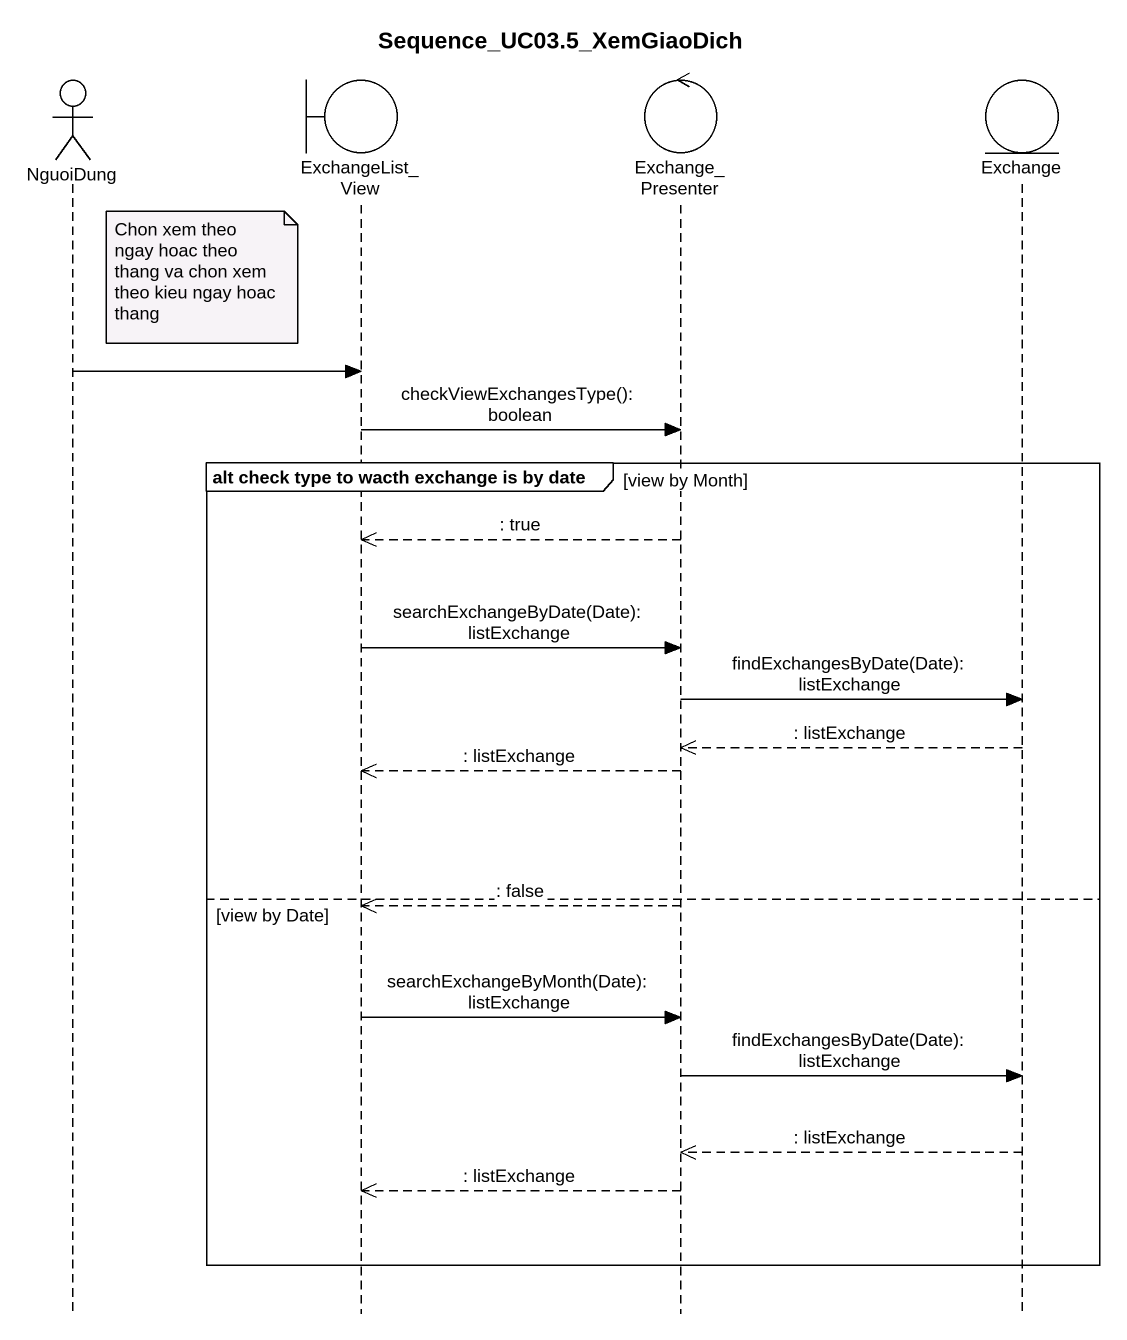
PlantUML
@startuml
title Sequence_UC03.5_XemGiaoDich
hide footbox
actor NguoiDung
boundary ExchangeList_View
control Exchange_Presenter
entity Exchange

note right of NguoiDung : Chon xem theo ngay hoac theo thang va chon xem theo kieu ngay hoac thang
NguoiDung -> ExchangeList_View
ExchangeList_View -> Exchange_Presenter : checkViewExchangesType(): boolean
group alt check type to wacth exchange is by date [view by Month]
  Exchange_Presenter -->> ExchangeList_View : : true
  ExchangeList_View -> Exchange_Presenter : searchExchangeByDate(Date): listExchange
  Exchange_Presenter -> Exchange : findExchangesByDate(Date): listExchange
  Exchange -->> Exchange_Presenter : : listExchange
  Exchange_Presenter -->> ExchangeList_View : : listExchange
else view by Date
  Exchange_Presenter -->> ExchangeList_View : : false
  ExchangeList_View -> Exchange_Presenter : searchExchangeByMonth(Date): listExchange
  Exchange_Presenter -> Exchange : findExchangesByDate(Date): listExchange
  Exchange -->> Exchange_Presenter : : listExchange
  Exchange_Presenter -->> ExchangeList_View : : listExchange
end
@enduml
